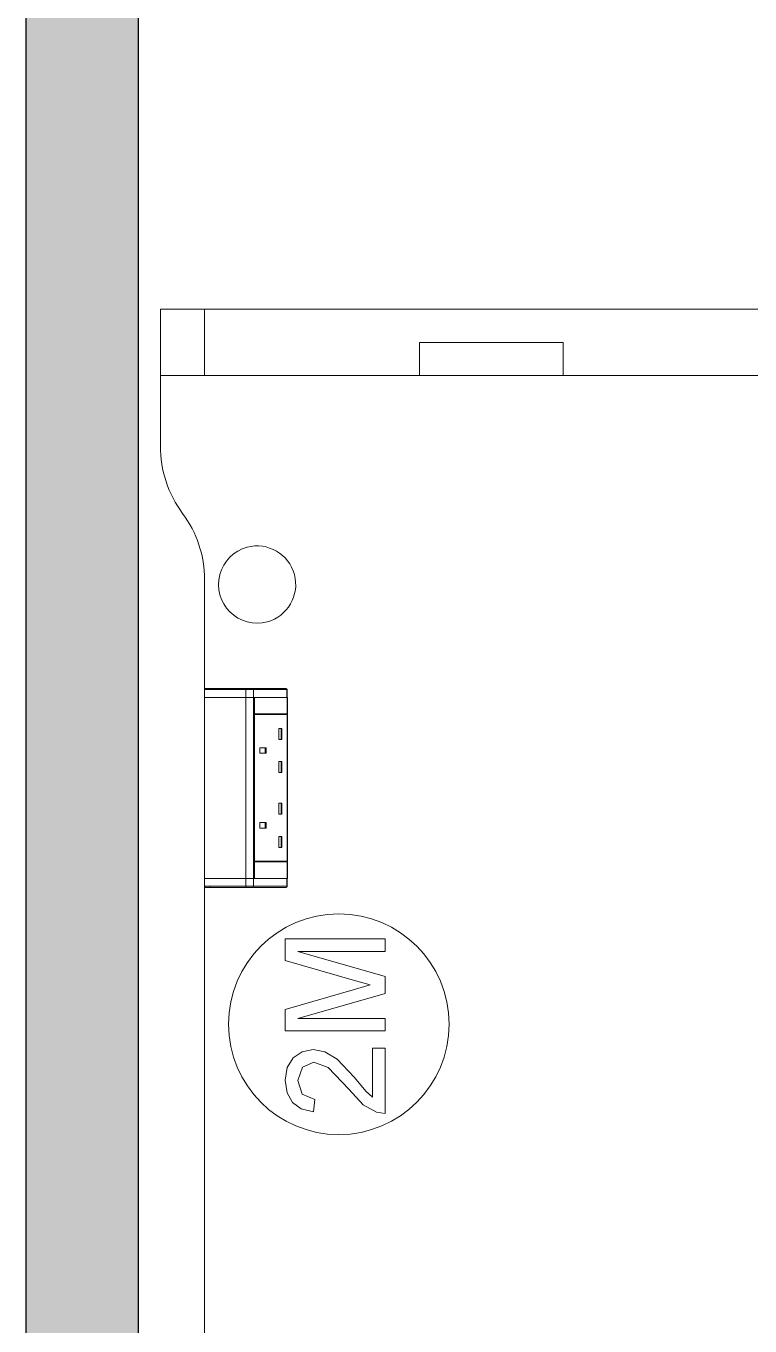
# Model space of a CAD drawing. Header units: millimetres. Extents: x 79795 to 317870, y -36033 to 97293.
# Drawn here: x 159399 to 160055, y 10074 to 11252 of the extents above; entities that cross this region are included whole.
import ezdxf

# ---------------------------------------------------------------- set-up
doc = ezdxf.new("R2010")
doc.units = ezdxf.units.MM
doc.header["$MEASUREMENT"] = 0
for name, color, linetype, lineweight in [('CSM-STL-XX-ZZ-M3-A-XXXX-00001_detached _19_04_21__rvt-1-Level 4$0$A-WALL-PATT', 7, 'CONTINUOUS', 9), ('CSM-STL-XX-ZZ-M3-A-XXXX-00001_detached _19_04_21__rvt-1-Level 4$0$I-WALL', 7, 'CONTINUOUS', 9), ('I-FURN', 8, 'CONTINUOUS', 9)]:
    doc.layers.add(name, color=color, linetype=linetype, lineweight=lineweight)

msp = doc.modelspace()

# ---------------------------------------------------------------- hatches: boundary and pattern name
at = {"layer": 'CSM-STL-XX-ZZ-M3-A-XXXX-00001_detached _19_04_21__rvt-1-Level 4$0$A-WALL-PATT'}
msp.add_hatch(color=256, dxfattribs=at).paths.add_polyline_path([(159398.8, 9369.3), (159500.8, 9369.3), (159500.8, 13505.3), (159398.8, 13505.3), (159398.8, 9698)], flags=0)

# ---------------------------------------------------------------- linework, layer by layer
at = {"layer": 'CSM-STL-XX-ZZ-M3-A-XXXX-00001_detached _19_04_21__rvt-1-Level 4$0$I-WALL', "lineweight": 30}
for p, q in [((159398.8, 13505.3), (159398.8, 9369.3)), ((159500.8, 9369.3), (159500.8, 13505.3))]:
    msp.add_line(p, q, dxfattribs=at)
at = {"layer": 'I-FURN'}
for p, q in [((159560.8, 10995.2), (159520.8, 10995.2)), ((159520.8, 10995.2), (160320.8, 10995.2)), ((159520.8, 10935.2), (159520.8, 10995.2)), ((159520.8, 10935.2), (159520.8, 10995.2)), ((159520.8, 10995.2), (159520.8, 10871.3)), ((160320.8, 10995.2), (159520.8, 10995.2)), ((159520.8, 10995.2), (160320.8, 10995.2)), ((159520.8, 10871.3), (159520.8, 10995.2)), ((160280.8, 10995.2), (159560.8, 10995.2)), ((159560.8, 10935.2), (159560.8, 10995.2)), ((159560.8, 10935.2), (159560.8, 10995.2)), ((159755.8, 10935.2), (159755.8, 10965.2)), ((159755.8, 10965.2), (159885.8, 10965.2)), ((159755.8, 10935.2), (159755.8, 10965.2)), ((159885.8, 10965.2), (159755.8, 10965.2)), ((159885.8, 10935.2), (159885.8, 10965.2)), ((159885.8, 10965.2), (159885.8, 10935.2)), ((159755.8, 10935.2), (159520.8, 10935.2)), ((159520.8, 10935.2), (159560.8, 10935.2)), ((159560.8, 10935.2), (160280.8, 10935.2)), ((159885.8, 10935.2), (159755.8, 10935.2)), ((160320.8, 10935.2), (159885.8, 10935.2)), ((159560.8, 10750.2), (159560.8, 10650.6)), ((159560.8, 10650.6), (159560.8, 10750.2)), ((159560.8, 10643.6), (159560.8, 10650.6)), ((159598.3, 10650.6), (159560.8, 10650.6)), ((159560.8, 10650.6), (159560.8, 10643.6)), ((159565.8, 10651.6), (159561.8, 10651.6)), ((159561.8, 10651.6), (159598.9, 10651.6)), ((159565.8, 10651.6), (159565.8, 10650.6)), ((159604.4, 10651.6), (159565.8, 10651.6)), ((159605.2, 10650.6), (159598.3, 10650.6)), ((159598.3, 10650.6), (159598.3, 10643.6)), ((159598.9, 10651.6), (159604.4, 10651.6)), ((159604.4, 10651.6), (159634.7, 10651.6)), ((159604.4, 10651.6), (159634.7, 10651.6)), ((159635.5, 10650.6), (159605.2, 10650.6)), ((159605.2, 10650.6), (159605.2, 10643.6)), ((159635.3, 10651.4), (159635.3, 10651.4)), ((159635.7, 10650.6), (159635.5, 10650.6)), ((159635.5, 10650.6), (159635.5, 10643.6)), ((159635.7, 10650.6), (159635.7, 10643.6)), ((159635.7, 10650.6), (159635.7, 10643.6)), ((159635.7, 10643.6), (159635.7, 10650.6)), ((159598.3, 10643.6), (159560.8, 10643.6)), ((159560.8, 10479.6), (159560.8, 10643.5)), ((159560.8, 10643.5), (159560.8, 10479.6)), ((159560.8, 10643.5), (159598.3, 10643.5)), ((159605.2, 10643.6), (159598.3, 10643.6)), ((159598.3, 10643.5), (159598.3, 10479.6)), ((159598.3, 10643.5), (159605.2, 10643.5)), ((159635.5, 10643.6), (159605.2, 10643.6)), ((159605.2, 10643.5), (159605.2, 10479.6)), ((159605.8, 10643.5), (159605.2, 10643.5)), ((159605.8, 10628.6), (159605.8, 10643.5)), ((159606, 10643.6), (159606, 10628.6)), ((159635.9, 10643.6), (159606, 10643.6)), ((159635.7, 10643.6), (159635.5, 10643.6)), ((159635.7, 10643.5), (159635.7, 10479.6)), ((159635.9, 10628.6), (159635.9, 10643.6)), ((159605.8, 10495.1), (159605.8, 10628.1)), ((159606, 10628.6), (159635.9, 10628.6)), ((159606, 10628.1), (159606, 10495.1)), ((159635.9, 10628.1), (159606, 10628.1)), ((159635.5, 10628.1), (159635.5, 10628.6)), ((159635.9, 10495.1), (159635.9, 10628.1)), ((159630.8, 10615.5), (159628, 10615.5)), ((159628, 10615.5), (159628, 10605.5)), ((159630.1, 10615.5), (159630.1, 10605.5)), ((159630.8, 10615.5), (159630.8, 10605.5)), ((159630.8, 10605.5), (159628, 10605.5)), ((159610.8, 10593), (159610.8, 10598)), ((159610.8, 10598), (159616.5, 10598)), ((159616.5, 10593), (159610.8, 10593)), ((159615.8, 10598), (159615.8, 10593)), ((159616.5, 10598), (159616.5, 10593)), ((159630.8, 10585.5), (159628, 10585.5)), ((159628, 10585.5), (159628, 10575.5)), ((159630.1, 10585.5), (159630.1, 10575.5)), ((159630.8, 10585.5), (159630.8, 10575.5)), ((159630.8, 10575.5), (159628, 10575.5)), ((159630.8, 10547.7), (159628, 10547.7)), ((159628, 10547.7), (159628, 10537.7)), ((159630.1, 10547.7), (159630.1, 10537.7)), ((159630.8, 10547.7), (159630.8, 10537.7)), ((159616.5, 10530.2), (159610.8, 10530.2)), ((159610.8, 10530.2), (159610.8, 10525.2)), ((159615.8, 10530.2), (159615.8, 10525.2)), ((159616.5, 10530.2), (159616.5, 10525.2)), ((159630.8, 10537.7), (159628, 10537.7)), ((159616.5, 10525.2), (159610.8, 10525.2)), ((159630.8, 10517.7), (159628, 10517.7)), ((159628, 10517.7), (159628, 10507.7)), ((159630.1, 10517.7), (159630.1, 10507.7)), ((159630.8, 10517.7), (159630.8, 10507.7)), ((159630.8, 10507.7), (159628, 10507.7)), ((159605.8, 10479.6), (159605.8, 10494.6)), ((159635.9, 10495.1), (159606, 10495.1)), ((159606, 10494.6), (159606, 10479.6)), ((159635.9, 10494.6), (159606, 10494.6)), ((159635.5, 10494.6), (159635.5, 10495.1)), ((159635.9, 10479.6), (159635.9, 10494.6)), ((159598.3, 10479.6), (159560.8, 10479.6)), ((159560.8, 10472.5), (159560.8, 10479.5)), ((159560.8, 10472.5), (159560.8, 10479.5)), ((159560.8, 10479.5), (159598.3, 10479.5)), ((159560.8, 10472.5), (159560.8, 9640.2)), ((159560.8, 9640.2), (159560.8, 10472.5)), ((159560.8, 10472.5), (159598.3, 10472.5)), ((159561.8, 10471.5), (159561.8, 10471.5)), ((159598.9, 10471.5), (159561.8, 10471.5)), ((159561.8, 10471.5), (159565.8, 10471.5)), ((159565.8, 10472.5), (159565.8, 10471.5)), ((159565.8, 10471.5), (159604.4, 10471.5)), ((159605.2, 10479.6), (159598.3, 10479.6)), ((159598.3, 10472.5), (159598.3, 10479.5)), ((159598.3, 10479.5), (159605.2, 10479.5)), ((159598.3, 10472.5), (159605.2, 10472.5)), ((159604.4, 10471.5), (159598.9, 10471.5)), ((159606, 10479.6), (159603.6, 10479.6)), ((159634.7, 10471.5), (159604.4, 10471.5)), ((159634.7, 10471.5), (159604.4, 10471.5)), ((159605.2, 10479.6), (159605.8, 10479.6)), ((159605.2, 10472.5), (159605.2, 10479.5)), ((159605.2, 10479.5), (159635.5, 10479.5)), ((159605.2, 10472.5), (159635.5, 10472.5)), ((159606, 10479.6), (159635.9, 10479.6)), ((159635.3, 10471.7), (159635.3, 10471.8)), ((159635.5, 10472.5), (159635.5, 10479.5)), ((159635.5, 10479.5), (159635.7, 10479.5)), ((159635.5, 10472.5), (159635.7, 10472.5)), ((159635.7, 10479.5), (159635.7, 10472.5)), ((159635.7, 10479.5), (159635.7, 10472.5)), ((159635.7, 10479.5), (159635.7, 10472.5)), ((159724.4, 10424.8), (159634, 10424.8)), ((159634, 10424.8), (159634, 10405.3)), ((159724.4, 10413.5), (159724.4, 10424.8)), ((159724.4, 10390.8), (159645.3, 10413.5)), ((159645.3, 10413.5), (159724.4, 10413.5)), ((159634, 10405.3), (159696.6, 10387.1)), ((159724.4, 10375.4), (159724.4, 10390.8)), ((159697.7, 10379.4), (159634, 10360.9)), ((159696.6, 10387.1), (159711, 10383.1)), ((159711, 10383.1), (159697.7, 10379.4)), ((159645.3, 10352.7), (159724.4, 10375.4)), ((159634, 10360.9), (159634, 10341.4)), ((159724.4, 10352.7), (159645.3, 10352.7)), ((159724.4, 10341.4), (159724.4, 10352.7)), ((159634, 10341.4), (159724.4, 10341.4)), ((159649.3, 10322.6), (159641.2, 10317)), ((159659.2, 10324.5), (159649.3, 10322.6)), ((159669.9, 10322.5), (159659.2, 10324.5)), ((159681, 10315.8), (159669.9, 10322.5)), ((159713.1, 10325.9), (159713.1, 10281.5)), ((159724.4, 10325.9), (159713.1, 10325.9)), ((159724.4, 10266.6), (159724.4, 10325.9)), ((159635.8, 10308.3), (159634, 10296.8)), ((159641.2, 10317), (159635.8, 10308.3)), ((159645.3, 10296.6), (159649.5, 10308.6)), ((159649.5, 10308.6), (159659.9, 10313.2)), ((159659.9, 10313.2), (159672.7, 10308.3)), ((159672.7, 10308.3), (159691.5, 10288.8)), ((159696.5, 10299.6), (159681, 10315.8)), ((159634, 10296.8), (159635.6, 10285.4)), ((159649.4, 10284), (159645.3, 10296.6)), ((159707.3, 10286.6), (159696.5, 10299.6)), ((159635.6, 10285.4), (159640.5, 10276.6)), ((159660.8, 10279.3), (159649.4, 10284)), ((159691.5, 10288.8), (159704.6, 10274.6)), ((159713.1, 10281.5), (159707.3, 10286.6)), ((159640.5, 10276.6), (159648.5, 10270.7)), ((159648.5, 10270.7), (159659.4, 10268)), ((159659.4, 10268), (159660.8, 10279.3)), ((159704.6, 10274.6), (159716.6, 10267.8)), ((159716.6, 10267.8), (159724.4, 10266.6))]:
    msp.add_line(p, q, dxfattribs=at)
at = {"layer": 'I-FURN', "flags": 128}
for points in [[(159561.8, 10651.6), (159561.8, 10651.6), (159561.7, 10651.6), (159561.7, 10651.6), (159561.7, 10651.6), (159561.6, 10651.6), (159561.6, 10651.6), (159561.5, 10651.6), (159561.5, 10651.6), (159561.5, 10651.6), (159561.4, 10651.6), (159561.4, 10651.6), (159561.4, 10651.5), (159561.3, 10651.5), (159561.3, 10651.5), (159561.3, 10651.5), (159561.2, 10651.4), (159561.2, 10651.4), (159561.2, 10651.4), (159561.1, 10651.4), (159561.1, 10651.3), (159561.1, 10651.3), (159561.1, 10651.3), (159561, 10651.3), (159561, 10651.2), (159561, 10651.2), (159561, 10651.2), (159560.9, 10651.1), (159560.9, 10651.1), (159560.9, 10651), (159560.9, 10651), (159560.9, 10651), (159560.9, 10650.9), (159560.9, 10650.9), (159560.8, 10650.9), (159560.8, 10650.8), (159560.8, 10650.8), (159560.8, 10650.7), (159560.8, 10650.7), (159560.8, 10650.7), (159560.8, 10650.6)], [(159565.8, 10651.6), (159565.7, 10651.6), (159565.5, 10651.6), (159565.3, 10651.6), (159565.2, 10651.6), (159565, 10651.6), (159564.9, 10651.6), (159564.7, 10651.6), (159564.6, 10651.6), (159564.4, 10651.6), (159564.3, 10651.6), (159564.1, 10651.6), (159564, 10651.6), (159563.8, 10651.6), (159563.7, 10651.6), (159563.6, 10651.6), (159563.4, 10651.6), (159563.3, 10651.6), (159563.2, 10651.6), (159563.1, 10651.6), (159563, 10651.6), (159562.8, 10651.6), (159562.7, 10651.6), (159562.6, 10651.6), (159562.5, 10651.6), (159562.5, 10651.6), (159562.4, 10651.6), (159562.3, 10651.6), (159562.2, 10651.6), (159562.2, 10651.6), (159562.1, 10651.6), (159562, 10651.6), (159562, 10651.6), (159561.9, 10651.6), (159561.9, 10651.6), (159561.9, 10651.6), (159561.9, 10651.6), (159561.8, 10651.6), (159561.8, 10651.6), (159561.8, 10651.6)], [(159561.8, 10651.6), (159561.8, 10651.6), (159561.8, 10651.6)], [(159561.8, 10651.6), (159562.1, 10651.6), (159562.5, 10651.6), (159563.1, 10651.6), (159563.8, 10651.6), (159564.6, 10651.6), (159565.5, 10651.6), (159566.6, 10651.6), (159567.8, 10651.6), (159569.1, 10651.6), (159570.6, 10651.6), (159572.2, 10651.6), (159573.9, 10651.6), (159575.7, 10651.6), (159577.6, 10651.6), (159579.7, 10651.6), (159581.8, 10651.6), (159584.1, 10651.6), (159586.4, 10651.6), (159588.9, 10651.6), (159591.5, 10651.6), (159594.1, 10651.6), (159596.8, 10651.6), (159598.9, 10651.6)], [(159598.9, 10651.6), (159599, 10651.6), (159599.1, 10651.6), (159599.3, 10651.6), (159599.4, 10651.6), (159599.6, 10651.6), (159599.7, 10651.6), (159599.9, 10651.6), (159600, 10651.6), (159600.2, 10651.6), (159600.3, 10651.6), (159600.5, 10651.6), (159600.6, 10651.6), (159600.8, 10651.6), (159601, 10651.6), (159601.1, 10651.6), (159601.3, 10651.6), (159601.4, 10651.6), (159601.6, 10651.6), (159601.7, 10651.6), (159601.9, 10651.6), (159602.1, 10651.6), (159602.2, 10651.6), (159602.4, 10651.6), (159602.5, 10651.6), (159602.7, 10651.6), (159602.8, 10651.6), (159603, 10651.6), (159603.1, 10651.6), (159603.2, 10651.6), (159603.4, 10651.6), (159603.5, 10651.6), (159603.6, 10651.6), (159603.8, 10651.6), (159603.9, 10651.6), (159604, 10651.6), (159604.1, 10651.6), (159604.2, 10651.6), (159604.3, 10651.6), (159604.4, 10651.6)], [(159635.7, 10650.6), (159635.7, 10650.7), (159635.7, 10650.7), (159635.7, 10650.8), (159635.7, 10650.8), (159635.6, 10650.8), (159635.6, 10650.9), (159635.6, 10650.9), (159635.6, 10651), (159635.6, 10651), (159635.6, 10651), (159635.6, 10651.1), (159635.6, 10651.1), (159635.5, 10651.1)], [(159560.8, 10472.5), (159560.8, 10472.5), (159560.8, 10472.4), (159560.8, 10472.4), (159560.8, 10472.4), (159560.8, 10472.3), (159560.9, 10472.3), (159560.9, 10472.2), (159560.9, 10472.2), (159560.9, 10472.2), (159560.9, 10472.1), (159560.9, 10472.1), (159560.9, 10472.1), (159561, 10472), (159561, 10472), (159561, 10472), (159561, 10471.9), (159561, 10471.9), (159561.1, 10471.9), (159561.1, 10471.8), (159561.1, 10471.8), (159561.2, 10471.8), (159561.2, 10471.8), (159561.2, 10471.7), (159561.2, 10471.7), (159561.3, 10471.7), (159561.3, 10471.7), (159561.4, 10471.6), (159561.4, 10471.6), (159561.4, 10471.6), (159561.5, 10471.6), (159561.5, 10471.6), (159561.5, 10471.6), (159561.6, 10471.6), (159561.6, 10471.5), (159561.7, 10471.5), (159561.7, 10471.5), (159561.7, 10471.5), (159561.8, 10471.5), (159561.8, 10471.5), (159561.8, 10471.5)], [(159598.9, 10471.5), (159596.1, 10471.5), (159593.4, 10471.5), (159590.8, 10471.5), (159588.2, 10471.5), (159585.8, 10471.5), (159583.5, 10471.5), (159581.3, 10471.5), (159579.1, 10471.5), (159577.1, 10471.5), (159575.2, 10471.5), (159573.4, 10471.5), (159571.8, 10471.5), (159570.2, 10471.5), (159568.8, 10471.5), (159567.5, 10471.5), (159566.3, 10471.5), (159565.3, 10471.5), (159564.3, 10471.5), (159563.6, 10471.5), (159562.9, 10471.5), (159562.4, 10471.5), (159562, 10471.5), (159561.8, 10471.5)], [(159561.8, 10471.5), (159561.8, 10471.5), (159561.8, 10471.5), (159561.9, 10471.5), (159561.9, 10471.5), (159561.9, 10471.5), (159561.9, 10471.5), (159562, 10471.5), (159562, 10471.5), (159562.1, 10471.5), (159562.1, 10471.5), (159562.2, 10471.5), (159562.3, 10471.5), (159562.4, 10471.5), (159562.4, 10471.5), (159562.5, 10471.5), (159562.6, 10471.5), (159562.7, 10471.5), (159562.8, 10471.5), (159562.9, 10471.5), (159563, 10471.5), (159563.2, 10471.5), (159563.3, 10471.5), (159563.4, 10471.5), (159563.5, 10471.5), (159563.7, 10471.5), (159563.8, 10471.5), (159563.9, 10471.5), (159564.1, 10471.5), (159564.2, 10471.5), (159564.4, 10471.5), (159564.5, 10471.5), (159564.7, 10471.5), (159564.8, 10471.5), (159565, 10471.5), (159565.1, 10471.5), (159565.3, 10471.5), (159565.5, 10471.5), (159565.6, 10471.5), (159565.8, 10471.5), (159565.8, 10471.5)], [(159604.4, 10471.5), (159604.3, 10471.5), (159604.2, 10471.5), (159604.1, 10471.5), (159604, 10471.5), (159603.9, 10471.5), (159603.8, 10471.5), (159603.6, 10471.5), (159603.5, 10471.5), (159603.4, 10471.5), (159603.2, 10471.5), (159603.1, 10471.5), (159603, 10471.5), (159602.8, 10471.5), (159602.7, 10471.5), (159602.5, 10471.5), (159602.4, 10471.5), (159602.2, 10471.5), (159602.1, 10471.5), (159601.9, 10471.5), (159601.7, 10471.5), (159601.6, 10471.5), (159601.4, 10471.5), (159601.3, 10471.5), (159601.1, 10471.5), (159601, 10471.5), (159600.8, 10471.5), (159600.6, 10471.5), (159600.5, 10471.5), (159600.3, 10471.5), (159600.2, 10471.5), (159600, 10471.5), (159599.9, 10471.5), (159599.7, 10471.5), (159599.6, 10471.5), (159599.4, 10471.5), (159599.3, 10471.5), (159599.1, 10471.5), (159599, 10471.5), (159598.9, 10471.5)], [(159635.5, 10472), (159635.6, 10472.1), (159635.6, 10472.1), (159635.6, 10472.1), (159635.6, 10472.2), (159635.6, 10472.2), (159635.6, 10472.2), (159635.6, 10472.3), (159635.6, 10472.3), (159635.7, 10472.4), (159635.7, 10472.4), (159635.7, 10472.4), (159635.7, 10472.5), (159635.7, 10472.5), (159635.7, 10472.5)]]:
    msp.add_lwpolyline(points, dxfattribs=at)
at = {"layer": 'I-FURN'}
for centre, radius, start, end in [((159620.9, 10870.2), 100, 179.3744, 216.8699), ((159620.9, 10870.2), 100, 179.3744, 216.8699), ((159460.8, 10750.2), 100, 0, 36.8699), ((159460.8, 10750.2), 100, 0, 36.8699), ((159608.4, 10745.8), 35, 105, 165), ((159608.4, 10745.8), 35, 285, 105), ((159608.4, 10745.8), 35, 165.2996, 285), ((159682.5, 10347.5), 100, 90, 270), ((159682.5, 10347.5), 100, 270, 90)]:
    msp.add_arc(centre, radius, start, end, dxfattribs=at)
at = {"layer": 'I-FURN', "extrusion": (0, 0, -1)}
for centre, major_axis, ratio, start_param, end_param in [((159561.8, 10650.6), (0, -1), 0.998113, 1.570796, 3.141593), ((159598.9, 10650.6), (0, -1), 0.56467, 1.570796, 3.141593), ((159604.4, 10650.6), (0, -1), 0.819152, 3.141593, 4.712389), ((159634.7, 10650.6), (0, 1), 0.819152, 0, 1.570796), ((159561.8, 10472.5), (0, -1), 0.998113, 0, 1.570796), ((159598.9, 10472.5), (0, -1), 0.56467, 0, 1.570796), ((159604.4, 10472.5), (0, -1), 0.819152, 4.712389, 6.283185), ((159634.7, 10472.5), (0, -1), 0.819152, 4.712389, 6.283185)]:
    msp.add_ellipse(centre, major_axis=major_axis, ratio=ratio, start_param=start_param, end_param=end_param, dxfattribs=at)

doc.saveas('drawing.dxf')
